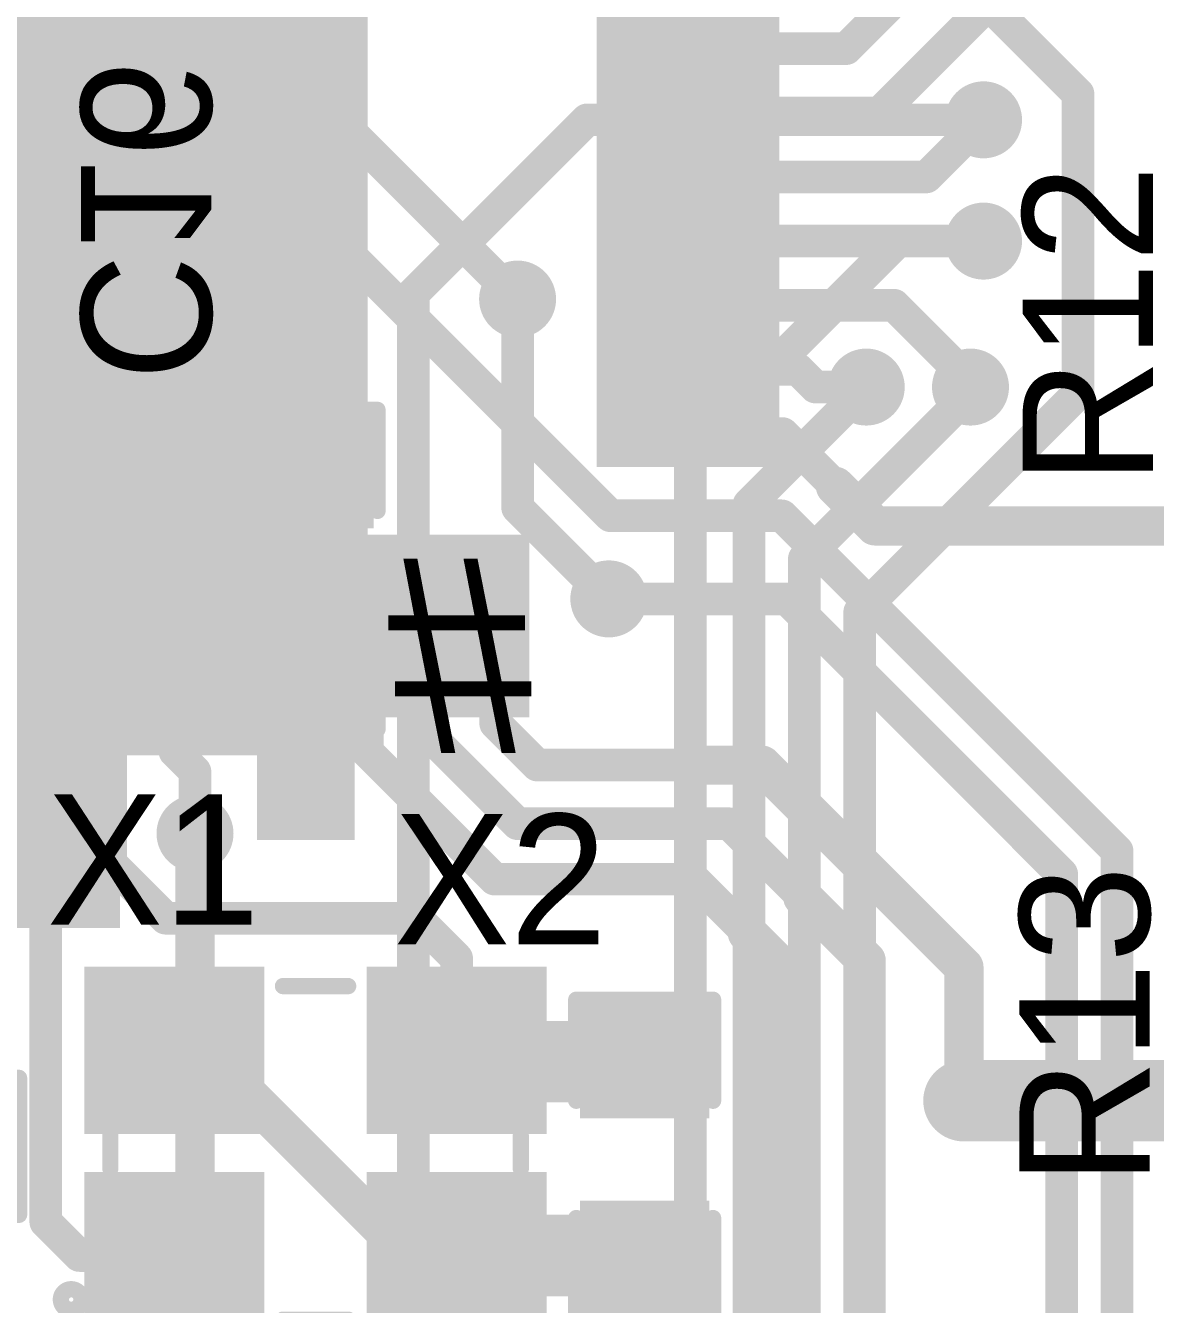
# Model space of a CAD drawing. Header units: millimetres. Extents: x 0.84 to 3.53, y 1.94 to 3.84.
# Drawn here: x 1.98 to 2.3268, y 2.5815 to 2.9739 of the extents above; entities that cross this region are included whole.
import ezdxf

# ---------------------------------------------------------------- set-up
doc = ezdxf.new("R2010")
doc.units = ezdxf.units.MM
doc.header["$MEASUREMENT"] = 0
for name, color, linetype in [('BottomLayer', 5, 'Continuous'), ('BottomOverlay', 54, 'Continuous'), ('BottomPaste', 16, 'Continuous'), ('BottomSolder', 6, 'Continuous'), ('MultiLayer', 9, 'Continuous'), ('TopLayer', 1, 'Continuous'), ('TopOverlay', 2, 'Continuous'), ('TopPaste', 8, 'Continuous'), ('TopSolder', 216, 'Continuous'), ('ViaHoleLayer', 16, 'Continuous')]:
    doc.layers.add(name, color=color, linetype=linetype)

# ---------------------------------------------------------------- blocks, each defined once
blk = doc.blocks.new('XXDCCLNANF_8_000000MHZ_25')
at = {"layer": 'TopLayer'}
for points in [[(-0.06693, 0.00984), (-0.01969, 0.00984), (-0.06693, 0.05315), (-0.01969, 0.05315)], [(0.01969, 0.00984), (0.06693, 0.00984), (0.01969, 0.05315), (0.06693, 0.05315)], [(-0.06693, -0.05315), (-0.01969, -0.05315), (-0.06693, -0.00984), (-0.01969, -0.00984)], [(0.01969, -0.05315), (0.06693, -0.05315), (0.01969, -0.00984), (0.06693, -0.00984)]]:
    blk.add_solid(points, dxfattribs=at)
at = {"layer": 'TopOverlay', "const_width": 0.005}
for points in [[(-0.01, 0.05118), (0, 0.05118)], [(0, 0.05118), (0.01, 0.05118)], [(-0.06299, -0.00481), (-0.06299, 0.00519)], [(0.06299, -0.00481), (0.06299, 0.00519)], [(-0.01, -0.05118), (0, -0.05118)], [(0, -0.05118), (0.01, -0.05118)]]:
    blk.add_lwpolyline(points, dxfattribs=at)
at = {"layer": 'TopOverlay'}
for points, const_width in [([(-0.01125, 0.05118, 1), (-0.00875, 0.05118, 1)], 0.0025), ([(-0.00125, 0.05118, 1), (0.00125, 0.05118, 1)], 0.0025), ([(-0.00125, 0.05118, 1), (0.00125, 0.05118, 1)], 0.0025), ([(0.00875, 0.05118, 1), (0.01125, 0.05118, 1)], 0.0025), ([(-0.06424, 0.00519, 1), (-0.06174, 0.00519, 1)], 0.0025), ([(0.06174, 0.00519, 1), (0.06424, 0.00519, 1)], 0.0025), ([(-0.06424, -0.00481, 1), (-0.06174, -0.00481, 1)], 0.0025), ([(0.06174, -0.00481, 1), (0.06424, -0.00481, 1)], 0.0025), ([(-0.07184, -0.045, 1), (-0.07816, -0.045, 1)], 0.005), ([(-0.07941, -0.045, 1), (-0.07691, -0.045, 1)], 0.0025), ([(-0.07309, -0.045, 1), (-0.07059, -0.045, 1)], 0.0025), ([(-0.01125, -0.05118, 1), (-0.00875, -0.05118, 1)], 0.0025), ([(-0.00125, -0.05118, 1), (0.00125, -0.05118, 1)], 0.0025), ([(-0.00125, -0.05118, 1), (0.00125, -0.05118, 1)], 0.0025), ([(0.00875, -0.05118, 1), (0.01125, -0.05118, 1)], 0.0025)]:
    blk.add_lwpolyline(points, format="xyb", close=True, dxfattribs=dict(at, const_width=const_width))
at = {"layer": 'TopPaste'}
for points in [[(-0.06693, 0.00984), (-0.01969, 0.00984), (-0.06693, 0.05315), (-0.01969, 0.05315)], [(0.01969, 0.00984), (0.06693, 0.00984), (0.01969, 0.05315), (0.06693, 0.05315)], [(-0.06693, -0.05315), (-0.01969, -0.05315), (-0.06693, -0.00984), (-0.01969, -0.00984)], [(0.01969, -0.05315), (0.06693, -0.05315), (0.01969, -0.00984), (0.06693, -0.00984)]]:
    blk.add_solid(points, dxfattribs=at)
at = {"layer": 'TopSolder'}
for points in [[(-0.07093, 0.00584), (-0.01569, 0.00584), (-0.07093, 0.05715), (-0.01569, 0.05715)], [(0.01569, 0.00584), (0.07093, 0.00584), (0.01569, 0.05715), (0.07093, 0.05715)], [(-0.07093, -0.05715), (-0.01569, -0.05715), (-0.07093, -0.00584), (-0.01569, -0.00584)], [(0.01569, -0.05715), (0.07093, -0.05715), (0.01569, -0.00584), (0.07093, -0.00584)]]:
    blk.add_solid(points, dxfattribs=at)
blk = doc.blocks.new('48_LQFP__7_7__34')
at = {"layer": 'TopLayer'}
for points in [[(-0.19134, 0.03583), (-0.19134, 0.02323), (-0.14331, 0.03583), (-0.14331, 0.02323)], [(-0.19134, 0.01614), (-0.19134, 0.00354), (-0.14331, 0.01614), (-0.14331, 0.00354)], [(-0.19134, -0.00354), (-0.19134, -0.01614), (-0.14331, -0.00354), (-0.14331, -0.01614)], [(-0.19134, -0.02323), (-0.19134, -0.03583), (-0.14331, -0.02323), (-0.14331, -0.03583)], [(-0.19134, -0.04291), (-0.19134, -0.05551), (-0.14331, -0.04291), (-0.14331, -0.05551)], [(-0.19134, -0.0626), (-0.19134, -0.0752), (-0.14331, -0.0626), (-0.14331, -0.0752)], [(-0.19134, -0.08228), (-0.19134, -0.09488), (-0.14331, -0.08228), (-0.14331, -0.09488)], [(-0.19134, -0.10197), (-0.19134, -0.11457), (-0.14331, -0.10197), (-0.14331, -0.11457)], [(-0.11457, -0.14331), (-0.11457, -0.19134), (-0.10197, -0.14331), (-0.10197, -0.19134)], [(-0.09488, -0.14331), (-0.09488, -0.19134), (-0.08228, -0.14331), (-0.08228, -0.19134)], [(-0.0752, -0.14331), (-0.0752, -0.19134), (-0.0626, -0.14331), (-0.0626, -0.19134)], [(-0.05551, -0.14331), (-0.05551, -0.19134), (-0.04291, -0.14331), (-0.04291, -0.19134)], [(-0.03583, -0.14331), (-0.03583, -0.19134), (-0.02323, -0.14331), (-0.02323, -0.19134)], [(-0.01614, -0.14331), (-0.01614, -0.19134), (-0.00354, -0.14331), (-0.00354, -0.19134)], [(0.00354, -0.14331), (0.00354, -0.19134), (0.01614, -0.14331), (0.01614, -0.19134)]]:
    blk.add_solid(points, dxfattribs=at)
at = {"layer": 'TopPaste'}
for points in [[(-0.19134, 0.03583), (-0.19134, 0.02323), (-0.14331, 0.03583), (-0.14331, 0.02323)], [(-0.19134, 0.01614), (-0.19134, 0.00354), (-0.14331, 0.01614), (-0.14331, 0.00354)], [(-0.19134, -0.00354), (-0.19134, -0.01614), (-0.14331, -0.00354), (-0.14331, -0.01614)], [(-0.19134, -0.02323), (-0.19134, -0.03583), (-0.14331, -0.02323), (-0.14331, -0.03583)], [(-0.19134, -0.04291), (-0.19134, -0.05551), (-0.14331, -0.04291), (-0.14331, -0.05551)], [(-0.19134, -0.0626), (-0.19134, -0.0752), (-0.14331, -0.0626), (-0.14331, -0.0752)], [(-0.19134, -0.08228), (-0.19134, -0.09488), (-0.14331, -0.08228), (-0.14331, -0.09488)], [(-0.19134, -0.10197), (-0.19134, -0.11457), (-0.14331, -0.10197), (-0.14331, -0.11457)], [(-0.11457, -0.14331), (-0.11457, -0.19134), (-0.10197, -0.14331), (-0.10197, -0.19134)], [(-0.09488, -0.14331), (-0.09488, -0.19134), (-0.08228, -0.14331), (-0.08228, -0.19134)], [(-0.0752, -0.14331), (-0.0752, -0.19134), (-0.0626, -0.14331), (-0.0626, -0.19134)], [(-0.05551, -0.14331), (-0.05551, -0.19134), (-0.04291, -0.14331), (-0.04291, -0.19134)], [(-0.03583, -0.14331), (-0.03583, -0.19134), (-0.02323, -0.14331), (-0.02323, -0.19134)], [(-0.01614, -0.14331), (-0.01614, -0.19134), (-0.00354, -0.14331), (-0.00354, -0.19134)], [(0.00354, -0.14331), (0.00354, -0.19134), (0.01614, -0.14331), (0.01614, -0.19134)]]:
    blk.add_solid(points, dxfattribs=at)
at = {"layer": 'TopSolder'}
for points in [[(-0.19534, 0.03983), (-0.19534, 0.01923), (-0.13931, 0.03983), (-0.13931, 0.01923)], [(-0.19534, 0.02014), (-0.19534, -0.00046), (-0.13931, 0.02014), (-0.13931, -0.00046)], [(-0.19534, 0.00046), (-0.19534, -0.02014), (-0.13931, 0.00046), (-0.13931, -0.02014)], [(-0.19534, -0.01923), (-0.19534, -0.03983), (-0.13931, -0.01923), (-0.13931, -0.03983)], [(-0.19534, -0.03891), (-0.19534, -0.05951), (-0.13931, -0.03891), (-0.13931, -0.05951)], [(-0.19534, -0.0586), (-0.19534, -0.0792), (-0.13931, -0.0586), (-0.13931, -0.0792)], [(-0.19534, -0.07828), (-0.19534, -0.09888), (-0.13931, -0.07828), (-0.13931, -0.09888)], [(-0.19534, -0.09797), (-0.19534, -0.11857), (-0.13931, -0.09797), (-0.13931, -0.11857)], [(-0.11857, -0.13931), (-0.11857, -0.19534), (-0.09797, -0.13931), (-0.09797, -0.19534)], [(-0.09888, -0.13931), (-0.09888, -0.19534), (-0.07828, -0.13931), (-0.07828, -0.19534)], [(-0.0792, -0.13931), (-0.0792, -0.19534), (-0.0586, -0.13931), (-0.0586, -0.19534)], [(-0.05951, -0.13931), (-0.05951, -0.19534), (-0.03891, -0.13931), (-0.03891, -0.19534)], [(-0.03983, -0.13931), (-0.03983, -0.19534), (-0.01923, -0.13931), (-0.01923, -0.19534)], [(-0.02014, -0.13931), (-0.02014, -0.19534), (0.00046, -0.13931), (0.00046, -0.19534)], [(-0.00046, -0.13931), (-0.00046, -0.19534), (0.02014, -0.13931), (0.02014, -0.19534)]]:
    blk.add_solid(points, dxfattribs=at)
blk = doc.blocks.new('C__0603_71')
at = {"layer": 'TopLayer'}
for points in [[(-0.045, 0.0175), (-0.045, -0.0175), (-0.015, 0.0175), (-0.015, -0.0175)], [(0.015, 0.0175), (0.015, -0.0175), (0.045, 0.0175), (0.045, -0.0175)]]:
    blk.add_solid(points, dxfattribs=at)
at = {"layer": 'TopOverlay', "const_width": 0.005}
for points in [[(-0.049, 0.021), (-0.018, 0.021)], [(-0.049, 0.021), (-0.049, -0.021)], [(0.018, 0.021), (0.049, 0.021)], [(0.049, 0.021), (0.049, -0.021)], [(-0.049, -0.021), (-0.018, -0.021)], [(0.018, -0.021), (0.049, -0.021)]]:
    blk.add_lwpolyline(points, dxfattribs=at)
at = {"layer": 'TopOverlay', "const_width": 0.0025}
for points in [[(-0.05025, 0.021, 1), (-0.04775, 0.021, 1)], [(-0.05025, 0.021, 1), (-0.04775, 0.021, 1)], [(-0.01925, 0.021, 1), (-0.01675, 0.021, 1)], [(0.01675, 0.021, 1), (0.01925, 0.021, 1)], [(0.04775, 0.021, 1), (0.05025, 0.021, 1)], [(0.04775, 0.021, 1), (0.05025, 0.021, 1)], [(-0.05025, -0.021, 1), (-0.04775, -0.021, 1)], [(-0.05025, -0.021, 1), (-0.04775, -0.021, 1)], [(-0.01925, -0.021, 1), (-0.01675, -0.021, 1)], [(0.01675, -0.021, 1), (0.01925, -0.021, 1)], [(0.04775, -0.021, 1), (0.05025, -0.021, 1)], [(0.04775, -0.021, 1), (0.05025, -0.021, 1)]]:
    blk.add_lwpolyline(points, format="xyb", close=True, dxfattribs=at)
at = {"layer": 'TopPaste'}
for points in [[(-0.045, 0.0175), (-0.045, -0.0175), (-0.015, 0.0175), (-0.015, -0.0175)], [(0.015, 0.0175), (0.015, -0.0175), (0.045, 0.0175), (0.045, -0.0175)]]:
    blk.add_solid(points, dxfattribs=at)
at = {"layer": 'TopSolder'}
for points in [[(-0.04736, 0.01986), (-0.04736, -0.01986), (-0.01264, 0.01986), (-0.01264, -0.01986)], [(0.01264, 0.01986), (0.01264, -0.01986), (0.04736, 0.01986), (0.04736, -0.01986)]]:
    blk.add_solid(points, dxfattribs=at)
blk = doc.blocks.new('C__0603_73')
at = {"layer": 'TopLayer'}
for points in [[(-0.045, 0.0175), (-0.045, -0.0175), (-0.015, 0.0175), (-0.015, -0.0175)], [(0.015, 0.0175), (0.015, -0.0175), (0.045, 0.0175), (0.045, -0.0175)]]:
    blk.add_solid(points, dxfattribs=at)
at = {"layer": 'TopOverlay', "const_width": 0.005}
for points in [[(-0.049, 0.021), (-0.018, 0.021)], [(-0.049, -0.021), (-0.049, 0.021)], [(0.018, 0.021), (0.049, 0.021)], [(0.049, -0.021), (0.049, 0.021)], [(-0.049, -0.021), (-0.018, -0.021)], [(0.018, -0.021), (0.049, -0.021)]]:
    blk.add_lwpolyline(points, dxfattribs=at)
at = {"layer": 'TopOverlay', "const_width": 0.0025}
for points in [[(-0.05025, 0.021, 1), (-0.04775, 0.021, 1)], [(-0.05025, 0.021, 1), (-0.04775, 0.021, 1)], [(-0.01925, 0.021, 1), (-0.01675, 0.021, 1)], [(0.01675, 0.021, 1), (0.01925, 0.021, 1)], [(0.04775, 0.021, 1), (0.05025, 0.021, 1)], [(0.04775, 0.021, 1), (0.05025, 0.021, 1)], [(-0.05025, -0.021, 1), (-0.04775, -0.021, 1)], [(-0.05025, -0.021, 1), (-0.04775, -0.021, 1)], [(-0.01925, -0.021, 1), (-0.01675, -0.021, 1)], [(0.01675, -0.021, 1), (0.01925, -0.021, 1)], [(0.04775, -0.021, 1), (0.05025, -0.021, 1)], [(0.04775, -0.021, 1), (0.05025, -0.021, 1)]]:
    blk.add_lwpolyline(points, format="xyb", close=True, dxfattribs=at)
at = {"layer": 'TopPaste'}
for points in [[(-0.045, 0.0175), (-0.045, -0.0175), (-0.015, 0.0175), (-0.015, -0.0175)], [(0.015, 0.0175), (0.015, -0.0175), (0.045, 0.0175), (0.045, -0.0175)]]:
    blk.add_solid(points, dxfattribs=at)
at = {"layer": 'TopSolder'}
for points in [[(-0.04736, 0.01986), (-0.04736, -0.01986), (-0.01264, 0.01986), (-0.01264, -0.01986)], [(0.01264, 0.01986), (0.01264, -0.01986), (0.04736, 0.01986), (0.04736, -0.01986)]]:
    blk.add_solid(points, dxfattribs=at)
blk = doc.blocks.new('C__0603_B_78')
at = {"layer": 'BottomLayer'}
for points in [[(-0.015, -0.0175), (-0.015, 0.0175), (-0.045, -0.0175), (-0.045, 0.0175)], [(0.045, -0.0175), (0.045, 0.0175), (0.015, -0.0175), (0.015, 0.0175)]]:
    blk.add_solid(points, dxfattribs=at)
at = {"layer": 'BottomOverlay', "const_width": 0.005}
for points in [[(-0.049, 0.021), (-0.018, 0.021)], [(-0.049, 0.021), (-0.049, -0.021)], [(0.018, 0.021), (0.049, 0.021)], [(0.049, 0.021), (0.049, -0.021)], [(-0.049, -0.021), (-0.018, -0.021)], [(0.018, -0.021), (0.049, -0.021)]]:
    blk.add_lwpolyline(points, dxfattribs=at)
at = {"layer": 'BottomOverlay', "const_width": 0.0025}
for points in [[(-0.05025, 0.021, 1), (-0.04775, 0.021, 1)], [(-0.05025, 0.021, 1), (-0.04775, 0.021, 1)], [(-0.01925, 0.021, 1), (-0.01675, 0.021, 1)], [(0.01675, 0.021, 1), (0.01925, 0.021, 1)], [(0.04775, 0.021, 1), (0.05025, 0.021, 1)], [(0.04775, 0.021, 1), (0.05025, 0.021, 1)], [(-0.05025, -0.021, 1), (-0.04775, -0.021, 1)], [(-0.05025, -0.021, 1), (-0.04775, -0.021, 1)], [(-0.01925, -0.021, 1), (-0.01675, -0.021, 1)], [(0.01675, -0.021, 1), (0.01925, -0.021, 1)], [(0.04775, -0.021, 1), (0.05025, -0.021, 1)], [(0.04775, -0.021, 1), (0.05025, -0.021, 1)]]:
    blk.add_lwpolyline(points, format="xyb", close=True, dxfattribs=at)
at = {"layer": 'BottomPaste'}
for points in [[(-0.015, -0.0175), (-0.015, 0.0175), (-0.045, -0.0175), (-0.045, 0.0175)], [(0.045, -0.0175), (0.045, 0.0175), (0.015, -0.0175), (0.015, 0.0175)]]:
    blk.add_solid(points, dxfattribs=at)
at = {"layer": 'BottomSolder'}
for points in [[(-0.01264, -0.01986), (-0.01264, 0.01986), (-0.04736, -0.01986), (-0.04736, 0.01986)], [(0.04736, -0.01986), (0.04736, 0.01986), (0.01264, -0.01986), (0.01264, 0.01986)]]:
    blk.add_solid(points, dxfattribs=at)
blk = doc.blocks.new('C__0603_B_80')
at = {"layer": 'BottomLayer'}
for points in [[(-0.015, -0.0175), (-0.015, 0.0175), (-0.045, -0.0175), (-0.045, 0.0175)], [(0.045, -0.0175), (0.045, 0.0175), (0.015, -0.0175), (0.015, 0.0175)]]:
    blk.add_solid(points, dxfattribs=at)
at = {"layer": 'BottomOverlay', "const_width": 0.005}
for points in [[(-0.049, 0.021), (-0.018, 0.021)], [(-0.049, 0.021), (-0.049, -0.021)], [(0.018, 0.021), (0.049, 0.021)], [(0.049, 0.021), (0.049, -0.021)], [(-0.049, -0.021), (-0.018, -0.021)], [(0.018, -0.021), (0.049, -0.021)]]:
    blk.add_lwpolyline(points, dxfattribs=at)
at = {"layer": 'BottomOverlay', "const_width": 0.0025}
for points in [[(-0.05025, 0.021, 1), (-0.04775, 0.021, 1)], [(-0.05025, 0.021, 1), (-0.04775, 0.021, 1)], [(-0.01925, 0.021, 1), (-0.01675, 0.021, 1)], [(0.01675, 0.021, 1), (0.01925, 0.021, 1)], [(0.04775, 0.021, 1), (0.05025, 0.021, 1)], [(0.04775, 0.021, 1), (0.05025, 0.021, 1)], [(-0.05025, -0.021, 1), (-0.04775, -0.021, 1)], [(-0.05025, -0.021, 1), (-0.04775, -0.021, 1)], [(-0.01925, -0.021, 1), (-0.01675, -0.021, 1)], [(0.01675, -0.021, 1), (0.01925, -0.021, 1)], [(0.04775, -0.021, 1), (0.05025, -0.021, 1)], [(0.04775, -0.021, 1), (0.05025, -0.021, 1)]]:
    blk.add_lwpolyline(points, format="xyb", close=True, dxfattribs=at)
at = {"layer": 'BottomPaste'}
for points in [[(-0.015, -0.0175), (-0.015, 0.0175), (-0.045, -0.0175), (-0.045, 0.0175)], [(0.045, -0.0175), (0.045, 0.0175), (0.015, -0.0175), (0.015, 0.0175)]]:
    blk.add_solid(points, dxfattribs=at)
at = {"layer": 'BottomSolder'}
for points in [[(-0.01264, -0.01986), (-0.01264, 0.01986), (-0.04736, -0.01986), (-0.04736, 0.01986)], [(0.04736, -0.01986), (0.04736, 0.01986), (0.01264, -0.01986), (0.01264, 0.01986)]]:
    blk.add_solid(points, dxfattribs=at)

msp = doc.modelspace()

# ---------------------------------------------------------------- linework, layer by layer
at = {"layer": 'BottomLayer'}
for points, const_width in [([(2.26947, 2.98653), (2.303, 2.953)], 0.01), ([(2.303, 2.861), (2.303, 2.953)], 0.01), ([(2.099, 2.89167), (2.15233, 2.945)], 0.01), ([(2.15233, 2.945), (2.274, 2.945)], 0.01), ([(2.184, 2.844), (2.24779, 2.90779)], 0.01), ([(2.24779, 2.90779), (2.274, 2.90779)], 0.01), ([(2.099, 2.412), (2.099, 2.89167)], 0.01), ([(2.131, 2.826), (2.131, 2.89)], 0.01), ([(2.065, 2.839), (2.065, 2.872)], 0.025), ([(2.202, 2.827), (2.238, 2.863)], 0.01), ([(2.219, 2.81033), (2.27, 2.86133)], 0.01), ([(2.236, 2.794), (2.303, 2.861)], 0.01), ([(2.27, 2.86133), (2.27, 2.863)], 0.01), ([(1.948, 2.837), (2.017, 2.837)], 0.025), ([(2.017, 2.837), (2.067, 2.837)], 0.025), ([(2.065, 2.839), (2.067, 2.837)], 0.025), ([(2.184, 2.512), (2.184, 2.844)], 0.01), ([(2.131, 2.826), (2.159, 2.798)], 0.01), ([(2.202, 2.461), (2.202, 2.827)], 0.01), ([(2.219, 2.443), (2.219, 2.81033)], 0.01), ([(2.236, 2.496), (2.236, 2.794)], 0.01), ([(1.981, 2.777), (2.017, 2.777)], 0.025), ([(2.017, 2.777), (2.067, 2.777)], 0.025), ([(2.067, 2.737), (2.067, 2.777)], 0.025), ([(2.032, 2.357), (2.032, 2.726)], 0.012), ([(2.268, 2.644), (2.663, 2.644)], 0.025)]:
    msp.add_lwpolyline(points, dxfattribs=dict(at, const_width=const_width))
for points, const_width in [([(2.26809, 2.945, 1), (2.27991, 2.945, 1)], 0.01181), ([(2.3005, 2.953, 1), (2.3055, 2.953, 1)], 0.005), ([(2.3005, 2.953, 1), (2.3055, 2.953, 1)], 0.005), ([(2.14983, 2.945, 1), (2.15483, 2.945, 1)], 0.005), ([(2.14983, 2.945, 1), (2.15483, 2.945, 1)], 0.005), ([(2.2715, 2.945, 1), (2.2765, 2.945, 1)], 0.005), ([(2.26809, 2.90779, 1), (2.27991, 2.90779, 1)], 0.01181), ([(2.24529, 2.90779, 1), (2.25029, 2.90779, 1)], 0.005), ([(2.24529, 2.90779, 1), (2.25029, 2.90779, 1)], 0.005), ([(2.2715, 2.90779, 1), (2.2765, 2.90779, 1)], 0.005), ([(2.12509, 2.89, 1), (2.13691, 2.89, 1)], 0.01181), ([(2.0965, 2.89167, 1), (2.1015, 2.89167, 1)], 0.005), ([(2.0965, 2.89167, 1), (2.1015, 2.89167, 1)], 0.005), ([(2.1285, 2.89, 1), (2.1335, 2.89, 1)], 0.005), ([(2.05875, 2.872, 1), (2.07125, 2.872, 1)], 0.0125), ([(2.05909, 2.872, 1), (2.07091, 2.872, 1)], 0.01181), ([(2.23209, 2.863, 1), (2.24391, 2.863, 1)], 0.01181), ([(2.26409, 2.863, 1), (2.27591, 2.863, 1)], 0.01181), ([(2.2355, 2.863, 1), (2.2405, 2.863, 1)], 0.005), ([(2.2675, 2.863, 1), (2.2725, 2.863, 1)], 0.005), ([(2.2675, 2.86133, 1), (2.2725, 2.86133, 1)], 0.005), ([(2.2675, 2.86133, 1), (2.2725, 2.86133, 1)], 0.005), ([(2.3005, 2.861, 1), (2.3055, 2.861, 1)], 0.005), ([(2.3005, 2.861, 1), (2.3055, 2.861, 1)], 0.005), ([(2.01075, 2.837, 1), (2.02325, 2.837, 1)], 0.0125), ([(2.01075, 2.837, 1), (2.02325, 2.837, 1)], 0.0125), ([(2.05875, 2.839, 1), (2.07125, 2.839, 1)], 0.0125), ([(2.05875, 2.839, 1), (2.07125, 2.839, 1)], 0.0125), ([(2.06075, 2.837, 1), (2.07325, 2.837, 1)], 0.0125), ([(2.06075, 2.837, 1), (2.07325, 2.837, 1)], 0.0125), ([(2.1815, 2.844, 1), (2.1865, 2.844, 1)], 0.005), ([(2.1815, 2.844, 1), (2.1865, 2.844, 1)], 0.005), ([(2.1285, 2.826, 1), (2.1335, 2.826, 1)], 0.005), ([(2.1285, 2.826, 1), (2.1335, 2.826, 1)], 0.005), ([(2.1995, 2.827, 1), (2.2045, 2.827, 1)], 0.005), ([(2.1995, 2.827, 1), (2.2045, 2.827, 1)], 0.005), ([(2.2165, 2.81033, 1), (2.2215, 2.81033, 1)], 0.005), ([(2.2165, 2.81033, 1), (2.2215, 2.81033, 1)], 0.005), ([(2.15309, 2.798, 1), (2.16491, 2.798, 1)], 0.01181), ([(2.1565, 2.798, 1), (2.1615, 2.798, 1)], 0.005), ([(2.2335, 2.794, 1), (2.2385, 2.794, 1)], 0.005), ([(2.2335, 2.794, 1), (2.2385, 2.794, 1)], 0.005), ([(1.97475, 2.777, 1), (1.98725, 2.777, 1)], 0.0125), ([(2.01075, 2.777, 1), (2.02325, 2.777, 1)], 0.0125), ([(2.01075, 2.777, 1), (2.02325, 2.777, 1)], 0.0125), ([(2.06075, 2.777, 1), (2.07325, 2.777, 1)], 0.0125), ([(2.06075, 2.777, 1), (2.07325, 2.777, 1)], 0.0125), ([(2.05909, 2.737, 1), (2.07091, 2.737, 1)], 0.01181), ([(2.06075, 2.737, 1), (2.07325, 2.737, 1)], 0.0125), ([(2.02609, 2.726, 1), (2.03791, 2.726, 1)], 0.01181), ([(2.029, 2.726, 1), (2.035, 2.726, 1)], 0.006), ([(2.26175, 2.644, 1), (2.27425, 2.644, 1)], 0.0125), ([(2.26209, 2.644, 1), (2.27391, 2.644, 1)], 0.01181)]:
    msp.add_lwpolyline(points, format="xyb", close=True, dxfattribs=dict(at, const_width=const_width))
for points in [[(2.085, 3.129), (1.882, 3.129), (2.085, 2.804), (1.882, 2.804)], [(2.085, 2.796), (1.934, 2.796), (2.085, 2.75), (1.934, 2.75)], [(2.051, 2.724), (2.081, 2.724), (2.051, 2.792), (2.081, 2.792)], [(2.009, 2.773), (1.843, 2.773), (2.009, 2.697), (1.843, 2.697)]]:
    msp.add_solid(points, dxfattribs=at)
at = {"layer": 'BottomSolder', "const_width": 0.00991}
for points in [[(2.26905, 2.945, 1), (2.27895, 2.945, 1)], [(2.26905, 2.90779, 1), (2.27895, 2.90779, 1)], [(2.12605, 2.89, 1), (2.13595, 2.89, 1)], [(2.06005, 2.872, 1), (2.06995, 2.872, 1)], [(2.23305, 2.863, 1), (2.24295, 2.863, 1)], [(2.26505, 2.863, 1), (2.27495, 2.863, 1)], [(2.15405, 2.798, 1), (2.16395, 2.798, 1)], [(2.06005, 2.737, 1), (2.06995, 2.737, 1)], [(2.02705, 2.726, 1), (2.03695, 2.726, 1)], [(2.26305, 2.644, 1), (2.27295, 2.644, 1)]]:
    msp.add_lwpolyline(points, format="xyb", close=True, dxfattribs=at)
at = {"layer": 'MultiLayer', "const_width": 0.01181}
for points in [[(2.26809, 2.945, 1), (2.27991, 2.945, 1)], [(2.26809, 2.90779, 1), (2.27991, 2.90779, 1)], [(2.12509, 2.89, 1), (2.13691, 2.89, 1)], [(2.05909, 2.872, 1), (2.07091, 2.872, 1)], [(2.23209, 2.863, 1), (2.24391, 2.863, 1)], [(2.26409, 2.863, 1), (2.27591, 2.863, 1)], [(2.15309, 2.798, 1), (2.16491, 2.798, 1)], [(2.05909, 2.737, 1), (2.07091, 2.737, 1)], [(2.02609, 2.726, 1), (2.03791, 2.726, 1)], [(2.26209, 2.644, 1), (2.27391, 2.644, 1)]]:
    msp.add_lwpolyline(points, format="xyb", close=True, dxfattribs=at)
at = {"layer": 'TopLayer'}
for points, const_width in [([(1.98647, 3.03453), (2.131, 2.89)], 0.01), ([(1.96679, 3.01621), (2.1595, 2.8235)], 0.01), ([(2.24216, 2.94716), (2.2845, 2.9895)], 0.01), ([(2.23184, 2.96684), (2.245, 2.98)], 0.01), ([(2.18332, 2.96684), (2.23184, 2.96684)], 0.01), ([(2.18332, 2.94716), (2.24216, 2.94716)], 0.01), ([(2.25647, 2.92747), (2.274, 2.945)], 0.01), ([(2.18332, 2.92747), (2.25647, 2.92747)], 0.01), ([(2.18332, 2.90779), (2.274, 2.90779)], 0.01), ([(2.18332, 2.8881), (2.24657, 2.8881)], 0.01), ([(2.24657, 2.8881), (2.27, 2.86467)], 0.01), ([(2.04553, 2.85253), (2.065, 2.872)], 0.012), ([(2.18332, 2.86842), (2.217, 2.86842)], 0.01), ([(2.217, 2.86842), (2.22242, 2.863)], 0.01), ([(2.27, 2.863), (2.27, 2.86467)], 0.01), ([(2.22242, 2.863), (2.238, 2.863)], 0.01), ([(2.04553, 2.78968), (2.04553, 2.85253)], 0.012), ([(2.18332, 2.84873), (2.21234, 2.84873)], 0.01), ([(2.21234, 2.84873), (2.22854, 2.83254)], 0.01), ([(2.22854, 2.83254), (2.2407, 2.82037)], 0.012), ([(2.1595, 2.8235), (2.21211, 2.8235)], 0.01), ([(2.21211, 2.8235), (2.315, 2.72062)], 0.01), ([(2.2407, 2.82037), (2.50137, 2.82037)], 0.012), ([(2.159, 2.798), (2.21357, 2.798)], 0.01), ([(2.21357, 2.798), (2.298, 2.71357)], 0.01), ([(1.98619, 2.78939), (1.98647, 2.78968)], 0.01), ([(1.98619, 2.60681), (1.98619, 2.78939)], 0.01), ([(2.00616, 2.71684), (2.00616, 2.78968)], 0.01), ([(2.02584, 2.75116), (2.02584, 2.78968)], 0.01), ([(2.06521, 2.737), (2.06521, 2.78968)], 0.01), ([(2.0849, 2.75106), (2.0849, 2.78968)], 0.01), ([(2.10458, 2.75542), (2.10458, 2.78968)], 0.01), ([(2.12427, 2.75977), (2.12427, 2.78968)], 0.01), ([(2.12427, 2.75977), (2.13704, 2.747)], 0.01), ([(2.10458, 2.75542), (2.131, 2.729)], 0.01), ([(2.02584, 2.75116), (2.032, 2.745)], 0.01), ([(2.0849, 2.75106), (2.12396, 2.712)], 0.01), ([(2.13704, 2.747), (2.189, 2.747)], 0.01), ([(2.189, 2.747), (2.206, 2.747)], 0.012), ([(2.206, 2.747), (2.268, 2.685)], 0.012), ([(2.032, 2.726), (2.032, 2.745)], 0.01), ([(2.02584, 2.72716), (2.027, 2.726)], 0.01), ([(2.131, 2.729), (2.196, 2.729)], 0.01), ([(2.196, 2.729), (2.2185, 2.7065)], 0.01), ([(2.315, 2.261), (2.315, 2.72062)], 0.01), ([(2.00616, 2.71684), (2.023, 2.7)], 0.01), ([(2.12396, 2.712), (2.185, 2.712)], 0.01), ([(2.185, 2.712), (2.2015, 2.6955)], 0.01), ([(2.298, 2.269), (2.298, 2.71357)], 0.01), ([(2.2185, 2.7065), (2.238, 2.687)], 0.012), ([(2.023, 2.7), (2.1, 2.7)], 0.01), ([(2.1, 2.7), (2.11231, 2.68769)], 0.01), ([(2.2015, 2.6955), (2.213, 2.684)], 0.012), ([(2.11231, 2.6595), (2.11231, 2.68769)], 0.01), ([(2.238, 2.392), (2.238, 2.687)], 0.012), ([(2.213, 2.357), (2.213, 2.684)], 0.012), ([(2.268, 2.644), (2.268, 2.685)], 0.012), ([(2.12231, 2.6595), (2.1258, 2.656)], 0.025), ([(2.1258, 2.656), (2.17, 2.656)], 0.025), ([(2.03369, 2.6605), (2.09668, 2.5975)], 0.012), ([(1.98619, 2.60681), (1.9965, 2.5965)], 0.01), ([(2.11231, 2.5965), (2.1695, 2.5965)], 0.025), ([(2.17, 2.567), (2.17, 2.596)], 0.025), ([(1.9965, 2.5965), (2.02569, 2.5965)], 0.01), ([(2.02569, 2.57431), (2.02569, 2.5965)], 0.01)]:
    msp.add_lwpolyline(points, dxfattribs=dict(at, const_width=const_width))
for points, const_width in [([(2.18082, 2.96684, 1), (2.18582, 2.96684, 1)], 0.005), ([(2.22934, 2.96684, 1), (2.23434, 2.96684, 1)], 0.005), ([(2.22934, 2.96684, 1), (2.23434, 2.96684, 1)], 0.005), ([(2.26809, 2.945, 1), (2.27991, 2.945, 1)], 0.01181), ([(2.18082, 2.94716, 1), (2.18582, 2.94716, 1)], 0.005), ([(2.23966, 2.94716, 1), (2.24466, 2.94716, 1)], 0.005), ([(2.23966, 2.94716, 1), (2.24466, 2.94716, 1)], 0.005), ([(2.2715, 2.945, 1), (2.2765, 2.945, 1)], 0.005), ([(2.18082, 2.92747, 1), (2.18582, 2.92747, 1)], 0.005), ([(2.25397, 2.92747, 1), (2.25897, 2.92747, 1)], 0.005), ([(2.25397, 2.92747, 1), (2.25897, 2.92747, 1)], 0.005), ([(2.26809, 2.90779, 1), (2.27991, 2.90779, 1)], 0.01181), ([(2.18082, 2.90779, 1), (2.18582, 2.90779, 1)], 0.005), ([(2.2715, 2.90779, 1), (2.2765, 2.90779, 1)], 0.005), ([(2.12509, 2.89, 1), (2.13691, 2.89, 1)], 0.01181), ([(2.1285, 2.89, 1), (2.1335, 2.89, 1)], 0.005), ([(2.18082, 2.8881, 1), (2.18582, 2.8881, 1)], 0.005), ([(2.24407, 2.8881, 1), (2.24907, 2.8881, 1)], 0.005), ([(2.24407, 2.8881, 1), (2.24907, 2.8881, 1)], 0.005), ([(2.05909, 2.872, 1), (2.07091, 2.872, 1)], 0.01181), ([(2.062, 2.872, 1), (2.068, 2.872, 1)], 0.006), ([(2.18082, 2.86842, 1), (2.18582, 2.86842, 1)], 0.005), ([(2.2145, 2.86842, 1), (2.2195, 2.86842, 1)], 0.005), ([(2.2145, 2.86842, 1), (2.2195, 2.86842, 1)], 0.005), ([(2.23209, 2.863, 1), (2.24391, 2.863, 1)], 0.01181), ([(2.26409, 2.863, 1), (2.27591, 2.863, 1)], 0.01181), ([(2.2675, 2.86467, 1), (2.2725, 2.86467, 1)], 0.005), ([(2.2675, 2.86467, 1), (2.2725, 2.86467, 1)], 0.005), ([(2.21992, 2.863, 1), (2.22492, 2.863, 1)], 0.005), ([(2.21992, 2.863, 1), (2.22492, 2.863, 1)], 0.005), ([(2.2355, 2.863, 1), (2.2405, 2.863, 1)], 0.005), ([(2.2675, 2.863, 1), (2.2725, 2.863, 1)], 0.005), ([(2.04253, 2.85253, 1), (2.04853, 2.85253, 1)], 0.006), ([(2.04253, 2.85253, 1), (2.04853, 2.85253, 1)], 0.006), ([(2.18082, 2.84873, 1), (2.18582, 2.84873, 1)], 0.005), ([(2.20984, 2.84873, 1), (2.21484, 2.84873, 1)], 0.005), ([(2.20984, 2.84873, 1), (2.21484, 2.84873, 1)], 0.005), ([(2.22554, 2.83254, 1), (2.23154, 2.83254, 1)], 0.006), ([(2.22604, 2.83254, 1), (2.23104, 2.83254, 1)], 0.005), ([(2.157, 2.8235, 1), (2.162, 2.8235, 1)], 0.005), ([(2.157, 2.8235, 1), (2.162, 2.8235, 1)], 0.005), ([(2.20961, 2.8235, 1), (2.21461, 2.8235, 1)], 0.005), ([(2.20961, 2.8235, 1), (2.21461, 2.8235, 1)], 0.005), ([(2.2377, 2.82037, 1), (2.2437, 2.82037, 1)], 0.006), ([(2.2377, 2.82037, 1), (2.2437, 2.82037, 1)], 0.006), ([(2.15309, 2.798, 1), (2.16491, 2.798, 1)], 0.01181), ([(2.1565, 2.798, 1), (2.1615, 2.798, 1)], 0.005), ([(2.21107, 2.798, 1), (2.21607, 2.798, 1)], 0.005), ([(2.21107, 2.798, 1), (2.21607, 2.798, 1)], 0.005), ([(1.98369, 2.78939, 1), (1.98869, 2.78939, 1)], 0.005), ([(1.98369, 2.78939, 1), (1.98869, 2.78939, 1)], 0.005), ([(1.98397, 2.78968, 1), (1.98897, 2.78968, 1)], 0.005), ([(2.00366, 2.78968, 1), (2.00866, 2.78968, 1)], 0.005), ([(2.02334, 2.78968, 1), (2.02834, 2.78968, 1)], 0.005), ([(2.04253, 2.78968, 1), (2.04853, 2.78968, 1)], 0.006), ([(2.06271, 2.78968, 1), (2.06771, 2.78968, 1)], 0.005), ([(2.0824, 2.78968, 1), (2.0874, 2.78968, 1)], 0.005), ([(2.10208, 2.78968, 1), (2.10708, 2.78968, 1)], 0.005), ([(2.12177, 2.78968, 1), (2.12677, 2.78968, 1)], 0.005), ([(2.12177, 2.75977, 1), (2.12677, 2.75977, 1)], 0.005), ([(2.12177, 2.75977, 1), (2.12677, 2.75977, 1)], 0.005), ([(2.10208, 2.75542, 1), (2.10708, 2.75542, 1)], 0.005), ([(2.10208, 2.75542, 1), (2.10708, 2.75542, 1)], 0.005), ([(2.02334, 2.75116, 1), (2.02834, 2.75116, 1)], 0.005), ([(2.02334, 2.75116, 1), (2.02834, 2.75116, 1)], 0.005), ([(2.0824, 2.75106, 1), (2.0874, 2.75106, 1)], 0.005), ([(2.0824, 2.75106, 1), (2.0874, 2.75106, 1)], 0.005), ([(2.13454, 2.747, 1), (2.13954, 2.747, 1)], 0.005), ([(2.13454, 2.747, 1), (2.13954, 2.747, 1)], 0.005), ([(2.186, 2.747, 1), (2.192, 2.747, 1)], 0.006), ([(2.1865, 2.747, 1), (2.1915, 2.747, 1)], 0.005), ([(2.203, 2.747, 1), (2.209, 2.747, 1)], 0.006), ([(2.203, 2.747, 1), (2.209, 2.747, 1)], 0.006), ([(2.0295, 2.745, 1), (2.0345, 2.745, 1)], 0.005), ([(2.0295, 2.745, 1), (2.0345, 2.745, 1)], 0.005), ([(2.05909, 2.737, 1), (2.07091, 2.737, 1)], 0.01181), ([(2.06271, 2.737, 1), (2.06771, 2.737, 1)], 0.005), ([(2.02609, 2.726, 1), (2.03791, 2.726, 1)], 0.01181), ([(2.02334, 2.72716, 1), (2.02834, 2.72716, 1)], 0.005), ([(2.1285, 2.729, 1), (2.1335, 2.729, 1)], 0.005), ([(2.1285, 2.729, 1), (2.1335, 2.729, 1)], 0.005), ([(2.1935, 2.729, 1), (2.1985, 2.729, 1)], 0.005), ([(2.1935, 2.729, 1), (2.1985, 2.729, 1)], 0.005), ([(2.0245, 2.726, 1), (2.0295, 2.726, 1)], 0.005), ([(2.0295, 2.726, 1), (2.0345, 2.726, 1)], 0.005), ([(2.3125, 2.72062, 1), (2.3175, 2.72062, 1)], 0.005), ([(2.3125, 2.72062, 1), (2.3175, 2.72062, 1)], 0.005), ([(2.00366, 2.71684, 1), (2.00866, 2.71684, 1)], 0.005), ([(2.00366, 2.71684, 1), (2.00866, 2.71684, 1)], 0.005), ([(2.12146, 2.712, 1), (2.12646, 2.712, 1)], 0.005), ([(2.12146, 2.712, 1), (2.12646, 2.712, 1)], 0.005), ([(2.1825, 2.712, 1), (2.1875, 2.712, 1)], 0.005), ([(2.1825, 2.712, 1), (2.1875, 2.712, 1)], 0.005), ([(2.2955, 2.71357, 1), (2.3005, 2.71357, 1)], 0.005), ([(2.2955, 2.71357, 1), (2.3005, 2.71357, 1)], 0.005), ([(2.2155, 2.7065, 1), (2.2215, 2.7065, 1)], 0.006), ([(2.216, 2.7065, 1), (2.221, 2.7065, 1)], 0.005), ([(2.0205, 2.7, 1), (2.0255, 2.7, 1)], 0.005), ([(2.0205, 2.7, 1), (2.0255, 2.7, 1)], 0.005), ([(2.0975, 2.7, 1), (2.1025, 2.7, 1)], 0.005), ([(2.0975, 2.7, 1), (2.1025, 2.7, 1)], 0.005), ([(2.1985, 2.6955, 1), (2.2045, 2.6955, 1)], 0.006), ([(2.199, 2.6955, 1), (2.204, 2.6955, 1)], 0.005), ([(2.10981, 2.68769, 1), (2.11481, 2.68769, 1)], 0.005), ([(2.10981, 2.68769, 1), (2.11481, 2.68769, 1)], 0.005), ([(2.235, 2.687, 1), (2.241, 2.687, 1)], 0.006), ([(2.235, 2.687, 1), (2.241, 2.687, 1)], 0.006), ([(2.21, 2.684, 1), (2.216, 2.684, 1)], 0.006), ([(2.21, 2.684, 1), (2.216, 2.684, 1)], 0.006), ([(2.265, 2.685, 1), (2.271, 2.685, 1)], 0.006), ([(2.265, 2.685, 1), (2.271, 2.685, 1)], 0.006), ([(2.11606, 2.6595, 1), (2.12856, 2.6595, 1)], 0.0125), ([(2.11955, 2.656, 1), (2.13205, 2.656, 1)], 0.0125), ([(2.11955, 2.656, 1), (2.13205, 2.656, 1)], 0.0125), ([(2.16375, 2.656, 1), (2.17625, 2.656, 1)], 0.0125), ([(2.03069, 2.6605, 1), (2.03669, 2.6605, 1)], 0.006), ([(2.10981, 2.6595, 1), (2.11481, 2.6595, 1)], 0.005), ([(2.26209, 2.644, 1), (2.27391, 2.644, 1)], 0.01181), ([(2.265, 2.644, 1), (2.271, 2.644, 1)], 0.006), ([(1.98369, 2.60681, 1), (1.98869, 2.60681, 1)], 0.005), ([(1.98369, 2.60681, 1), (1.98869, 2.60681, 1)], 0.005), ([(2.10606, 2.5965, 1), (2.11856, 2.5965, 1)], 0.0125), ([(2.16325, 2.5965, 1), (2.17575, 2.5965, 1)], 0.0125), ([(2.16375, 2.596, 1), (2.17625, 2.596, 1)], 0.0125), ([(2.09368, 2.5975, 1), (2.09969, 2.5975, 1)], 0.006), ([(1.994, 2.5965, 1), (1.999, 2.5965, 1)], 0.005), ([(1.994, 2.5965, 1), (1.999, 2.5965, 1)], 0.005), ([(2.02319, 2.5965, 1), (2.02819, 2.5965, 1)], 0.005), ([(2.02319, 2.5965, 1), (2.02819, 2.5965, 1)], 0.005)]:
    msp.add_lwpolyline(points, format="xyb", close=True, dxfattribs=dict(at, const_width=const_width))
at = {"layer": 'TopSolder', "const_width": 0.00991}
for points in [[(2.26905, 2.945, 1), (2.27895, 2.945, 1)], [(2.26905, 2.90779, 1), (2.27895, 2.90779, 1)], [(2.12605, 2.89, 1), (2.13595, 2.89, 1)], [(2.06005, 2.872, 1), (2.06995, 2.872, 1)], [(2.23305, 2.863, 1), (2.24295, 2.863, 1)], [(2.26505, 2.863, 1), (2.27495, 2.863, 1)], [(2.15405, 2.798, 1), (2.16395, 2.798, 1)], [(2.06005, 2.737, 1), (2.06995, 2.737, 1)], [(2.02705, 2.726, 1), (2.03695, 2.726, 1)], [(2.26305, 2.644, 1), (2.27295, 2.644, 1)]]:
    msp.add_lwpolyline(points, format="xyb", close=True, dxfattribs=at)
at = {"layer": 'ViaHoleLayer', "const_width": 0.00591}
for points in [[(2.27105, 2.945, 1), (2.27695, 2.945, 1)], [(2.27105, 2.90779, 1), (2.27695, 2.90779, 1)], [(2.12805, 2.89, 1), (2.13395, 2.89, 1)], [(2.06205, 2.872, 1), (2.06795, 2.872, 1)], [(2.23505, 2.863, 1), (2.24095, 2.863, 1)], [(2.26705, 2.863, 1), (2.27295, 2.863, 1)], [(2.15605, 2.798, 1), (2.16195, 2.798, 1)], [(2.06205, 2.737, 1), (2.06795, 2.737, 1)], [(2.02905, 2.726, 1), (2.03495, 2.726, 1)], [(2.26505, 2.644, 1), (2.27095, 2.644, 1)]]:
    msp.add_lwpolyline(points, format="xyb", close=True, dxfattribs=at)

# ---------------------------------------------------------------- block references
for name, p, rotation in [('48_LQFP__7_7__34', (2.016, 2.957), 90), ('C__0603_B_78', (2.017, 2.807), 90), ('C__0603_B_80', (2.067, 2.807), 90), ('XXDCCLNANF_8_000000MHZ_25', (2.069, 2.628), 360), ('C__0603_71', (2.17, 2.626), 90), ('C__0603_73', (1.929, 2.63), 360)]:
    msp.add_blockref(name, p, dxfattribs=dict(rotation=rotation))

# ---------------------------------------------------------------- texts
at = {"layer": 'BottomOverlay', "text_generation_flag": 2}
for s, height, rotation, p in [('C16', 0.04, 270, (1.997, 2.865)), ('#', 0.06, 180, (2.091, 2.81036))]:
    msp.add_text(s, height=height, rotation=rotation, dxfattribs=at).set_placement(p)
at = {"layer": 'TopOverlay'}
for s, p in [('R12', (2.326, 2.833)), ('R13', (2.325, 2.618))]:
    msp.add_text(s, height=0.04, rotation=90, dxfattribs=at).set_placement(p)
for s, p in [('X1', (1.98647, 2.698)), ('X2', (2.093, 2.692))]:
    msp.add_text(s, height=0.04, dxfattribs=at).set_placement(p)

doc.saveas('drawing.dxf')
